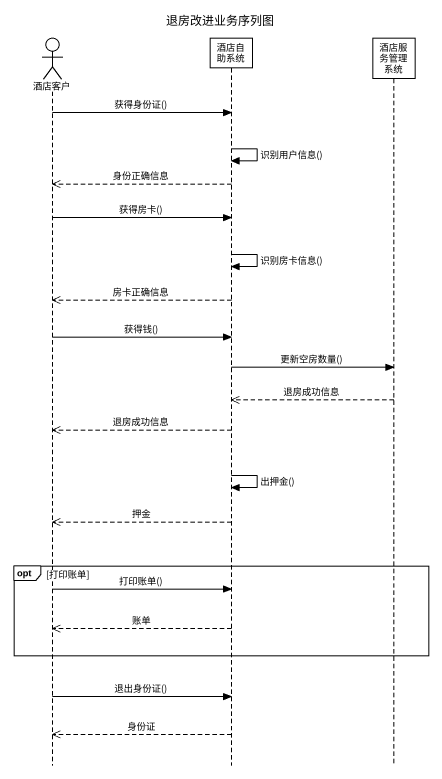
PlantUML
@startuml
title 退房改进业务序列图
hide footbox
actor 酒店客户
participant 酒店自助系统
participant 酒店服务管理系统

酒店客户 -> 酒店自助系统 : 获得身份证()
酒店自助系统 -> 酒店自助系统 : 识别用户信息()
酒店自助系统 -->> 酒店客户 : 身份正确信息
酒店客户 -> 酒店自助系统 : 获得房卡()
酒店自助系统 -> 酒店自助系统 : 识别房卡信息()
酒店自助系统 -->> 酒店客户 : 房卡正确信息
酒店客户 -> 酒店自助系统 : 获得钱()
酒店自助系统 -> 酒店服务管理系统 : 更新空房数量()
酒店服务管理系统 -->> 酒店自助系统 : 退房成功信息
酒店自助系统 -->> 酒店客户 : 退房成功信息
酒店自助系统 -> 酒店自助系统 : 出押金()
酒店自助系统 -->> 酒店客户 : 押金
opt 打印账单
  酒店客户 -> 酒店自助系统 : 打印账单()
  酒店自助系统 -->> 酒店客户 : 账单
end
酒店客户 -> 酒店自助系统 : 退出身份证()
酒店自助系统 -->> 酒店客户 : 身份证
@enduml
